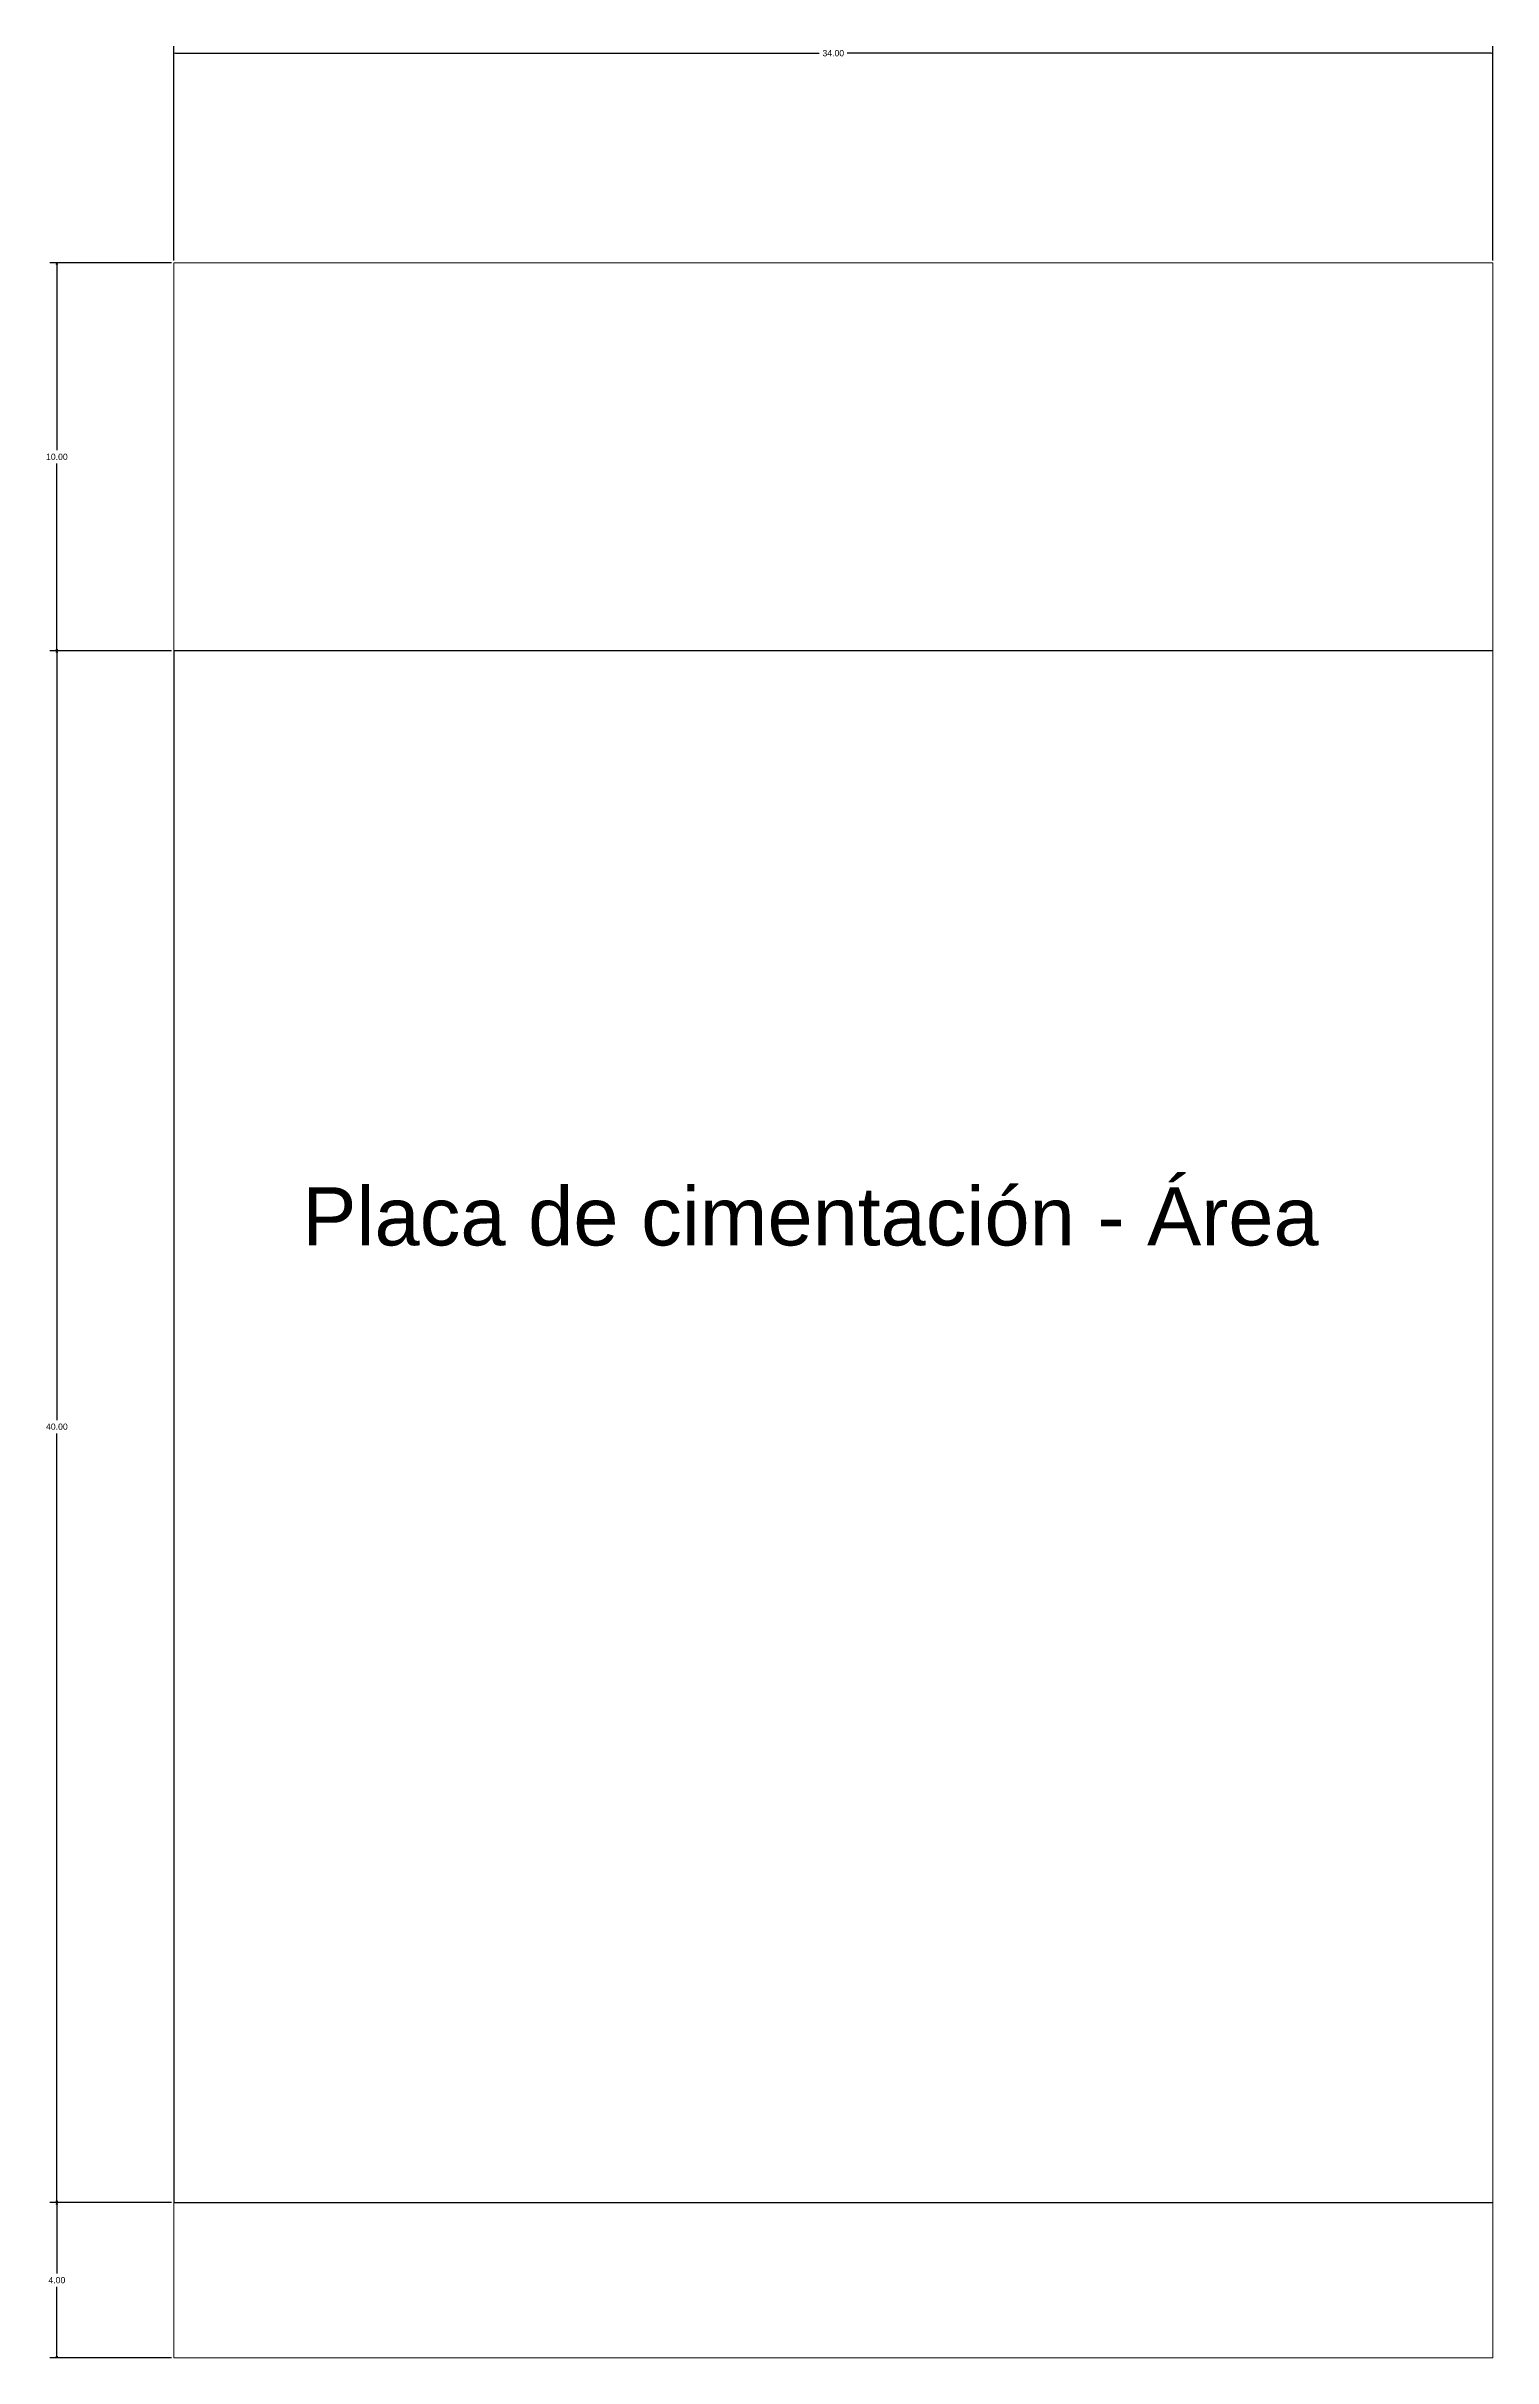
# Model space of a CAD drawing. Header units: metres. Extents: x -1 to 720, y -8 to 179.
# Drawn here: x 217.1 to 254.4, y 119.8 to 179.3 of the extents above; entities that cross this region are included whole.
import ezdxf

# ---------------------------------------------------------------- set-up
doc = ezdxf.new("R2010")
doc.units = ezdxf.units.M
doc.header["$PDMODE"] = 34
doc.layers.add('0-Dimension', color=9, linetype='Continuous')
doc.layers.add('S-FNDN', color=7, linetype='Continuous')
for name, color, linetype, lineweight in [('A-AREA', 7, 'Continuous', 5), ('A-ROOF', 226, 'Continuous', 53), ('S-BEAM', 1, 'Continuous', 50)]:
    doc.layers.add(name, color=color, linetype=linetype, lineweight=lineweight)
doc.styles.get("Standard").update_dxf_attribs({"font": 'arial.ttf'})
doc.dimstyles.new('DAPC Standard', dxfattribs={"dimtxt": 0.3, "dimasz": 0.18, "dimexe": 0.18, "dimexo": 0.0625, "dimgap": 0.09, "dimtad": 0, "dimtih": 1, "dimtoh": 1, "dimzin": 0, "dimdsep": 46, "dimtxsty": 'Standard', "dimblk": 'CLOSEDBLANK', "dimcen": 0.09, "dimazin": 0, "dimtfac": 1, "dimtofl": 0, "dimtmove": 0, "dimatfit": 3, "dimfxl": 1, "dimtolj": 1, "dimtzin": 0, "dimarcsym": 0})

# ---------------------------------------------------------------- blocks, each defined once
blk = doc.blocks.new('_ClosedBlank')
at = {"color": 0, "linetype": 'ByBlock', "lineweight": -2}
for p, q in [((-1, 0.2), (0, 0)), ((-1, 0.2), (-1, -0.2)), ((0, 0), (-1, -0.2))]:
    blk.add_line(p, q, dxfattribs=at)
blk = doc.blocks.new('*D223')
at = {"layer": '0-Dimension', "color": 0, "lineweight": -2, "transparency": 16777216}
for p, q in [((220.323, 123.756), (217.19, 123.756)), ((217.37, 123.711), (217.37, 121.928)), ((217.37, 119.801), (217.37, 121.584)), ((220.323, 119.756), (217.19, 119.756))]:
    blk.add_line(p, q, dxfattribs=at)
at = {"layer": 'Defpoints', "color": 0, "transparency": 16777216}
for p in [(217.37, 123.756), (220.385, 123.756), (220.385, 119.756)]:
    blk.add_point(p, dxfattribs=at)
at = {"layer": '0-Dimension', "color": 0, "lineweight": -2, "transparency": 16777216, "xscale": 0.045, "yscale": 0.045, "zscale": 0.045}
for p, rotation in [((217.37, 123.756), 90), ((217.37, 119.756), 270)]:
    blk.add_blockref('_ClosedBlank', p, dxfattribs=dict(at, rotation=rotation))
at = {"layer": '0-Dimension', "color": 0, "transparency": 16777216, "insert": (217.37, 121.756), "char_height": 0.16, "attachment_point": 5}
blk.add_mtext('\\A1;4.00', dxfattribs=at)
blk = doc.blocks.new('*D224')
at = {"layer": '0-Dimension', "color": 0, "lineweight": -2, "transparency": 16777216}
for p, q in [((220.323, 163.756), (217.19, 163.756)), ((217.37, 163.711), (217.37, 143.928)), ((217.37, 123.801), (217.37, 143.584)), ((220.323, 123.756), (217.19, 123.756))]:
    blk.add_line(p, q, dxfattribs=at)
at = {"layer": 'Defpoints', "color": 0, "transparency": 16777216}
for p in [(217.37, 163.756), (220.385, 163.756), (220.385, 123.756)]:
    blk.add_point(p, dxfattribs=at)
at = {"layer": '0-Dimension', "color": 0, "lineweight": -2, "transparency": 16777216, "xscale": 0.045, "yscale": 0.045, "zscale": 0.045}
for p, rotation in [((217.37, 163.756), 90), ((217.37, 123.756), 270)]:
    blk.add_blockref('_ClosedBlank', p, dxfattribs=dict(at, rotation=rotation))
at = {"layer": '0-Dimension', "color": 0, "transparency": 16777216, "insert": (217.37, 143.756), "char_height": 0.16, "attachment_point": 5}
blk.add_mtext('\\A1;40.00', dxfattribs=at)
blk = doc.blocks.new('*D225')
at = {"layer": '0-Dimension', "color": 0, "lineweight": -2, "transparency": 16777216}
for p, q in [((220.323, 173.756), (217.19, 173.756)), ((217.37, 173.711), (217.37, 168.928)), ((217.37, 163.801), (217.37, 168.584)), ((220.323, 163.756), (217.19, 163.756))]:
    blk.add_line(p, q, dxfattribs=at)
at = {"layer": 'Defpoints', "color": 0, "transparency": 16777216}
for p in [(217.37, 173.756), (220.385, 173.756), (220.385, 163.756)]:
    blk.add_point(p, dxfattribs=at)
at = {"layer": '0-Dimension', "color": 0, "lineweight": -2, "transparency": 16777216, "xscale": 0.045, "yscale": 0.045, "zscale": 0.045}
for p, rotation in [((217.37, 173.756), 90), ((217.37, 163.756), 270)]:
    blk.add_blockref('_ClosedBlank', p, dxfattribs=dict(at, rotation=rotation))
at = {"layer": '0-Dimension', "color": 0, "transparency": 16777216, "insert": (217.37, 168.756), "char_height": 0.16, "attachment_point": 5}
blk.add_mtext('\\A1;10.00', dxfattribs=at)
blk = doc.blocks.new('*D226')
at = {"layer": '0-Dimension', "color": 0, "lineweight": -2, "transparency": 16777216}
for p, q in [((220.385, 173.819), (220.385, 179.34)), ((220.43, 179.16), (237.025, 179.16)), ((254.34, 179.16), (237.745, 179.16)), ((254.385, 173.819), (254.385, 179.34))]:
    blk.add_line(p, q, dxfattribs=at)
at = {"layer": 'Defpoints', "color": 0, "transparency": 16777216}
for p in [(254.385, 179.16), (220.385, 173.756), (254.385, 173.756)]:
    blk.add_point(p, dxfattribs=at)
at = {"layer": '0-Dimension', "color": 0, "lineweight": -2, "transparency": 16777216, "xscale": 0.045, "yscale": 0.045, "zscale": 0.045, "rotation": 180}
blk.add_blockref('_ClosedBlank', (220.385, 179.16), dxfattribs=at)
at = {"layer": '0-Dimension', "color": 0, "lineweight": -2, "transparency": 16777216, "xscale": 0.045, "yscale": 0.045, "zscale": 0.045}
blk.add_blockref('_ClosedBlank', (254.385, 179.16), dxfattribs=at)
at = {"layer": '0-Dimension', "color": 0, "transparency": 16777216, "insert": (237.385, 179.16), "char_height": 0.16, "attachment_point": 5}
blk.add_mtext('\\A1;34.00', dxfattribs=at)

msp = doc.modelspace()

# ---------------------------------------------------------------- linework, layer by layer
at = {"layer": 'A-AREA'}
for p, q in [((254.385, 173.756), (220.385, 173.756)), ((220.385, 173.756), (220.385, 161.756)), ((254.385, 119.756), (254.385, 173.756)), ((254.385, 173.756), (254.385, 161.756)), ((254.385, 119.756), (254.385, 125.756)), ((220.385, 123.756), (220.385, 119.756)), ((220.385, 119.756), (254.385, 119.756))]:
    msp.add_line(p, q, dxfattribs=at)
at = {"layer": 'A-ROOF'}
msp.add_line((254.385, 125.756), (254.385, 125.756), dxfattribs=at)
at = {"layer": 'S-BEAM'}
for p, q in [((220.385, 163.756), (220.385, 163.756)), ((254.38, 124.356), (254.385, 124.356))]:
    msp.add_line(p, q, dxfattribs=at)
at = {"layer": 'S-FNDN'}
for p, q in [((254.385, 163.756), (220.385, 163.756)), ((220.385, 163.756), (220.385, 123.756)), ((220.385, 123.756), (254.308, 123.756)), ((254.308, 123.756), (254.385, 123.756))]:
    msp.add_line(p, q, dxfattribs=at)

# ---------------------------------------------------------------- texts
at = {"layer": 'S-FNDN', "insert": (223.695, 149.928), "char_height": 1.5, "attachment_point": 1}
msp.add_mtext_dynamic_manual_height_columns('Placa de cimentación - Área', width=27.53544, gutter_width=7.5, heights=[0], dxfattribs=at)

# ---------------------------------------------------------------- dimensions: what is measured, and where the dimension line sits
at = {"layer": '0-Dimension'}
dim = msp.add_linear_dim(base=(254.385, 179.16), p1=(220.385, 173.756), p2=(254.385, 173.756), dimstyle='DAPC Standard', override={"dimtxt": 0.16, "dimasz": 0.045}, dxfattribs=at)
dim.commit()
dim.dimension.update_dxf_attribs({"geometry": '*D226', "text_midpoint": (237.385, 179.16)})
for base, p1, p2, override, picture, middle in [((217.37, 173.756), (220.385, 163.756), (220.385, 173.756), {"dimtxt": 0.16, "dimasz": 0.045, "dimtmove": 1}, '*D225', (217.37, 168.756)), ((217.37, 163.756), (220.385, 123.756), (220.385, 163.756), {"dimtxt": 0.16, "dimasz": 0.045, "dimtmove": 1}, '*D224', (217.37, 143.756)), ((217.37, 123.756), (220.385, 119.756), (220.385, 123.756), {"dimtxt": 0.16, "dimasz": 0.045}, '*D223', (217.37, 121.756))]:
    dim = msp.add_linear_dim(base=base, p1=p1, p2=p2, angle=90, dimstyle='DAPC Standard', override=override, dxfattribs=at)
    dim.commit()
    dim.dimension.update_dxf_attribs({"geometry": picture, "text_midpoint": middle})

doc.saveas('drawing.dxf')
